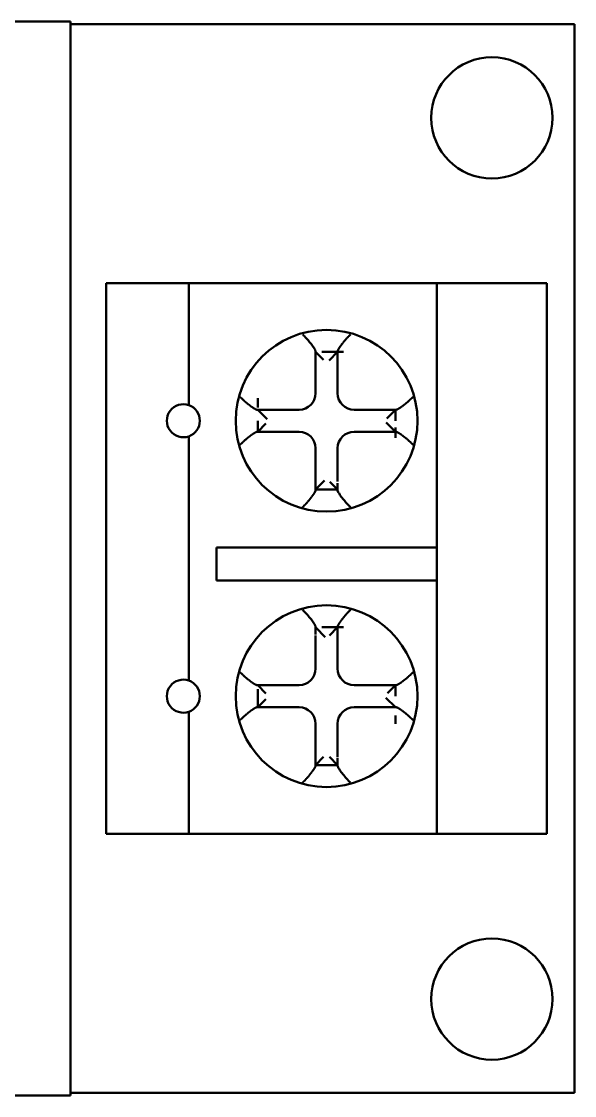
# Model space of a CAD drawing. Header units: millimetres. Extents: x -86 to 841, y -58 to 594.
# Drawn here: x 510.57 to 520.6, y 290.17 to 309.67 of the extents above; entities that cross this region are included whole.
import ezdxf

# ---------------------------------------------------------------- set-up
doc = ezdxf.new("R2010")
doc.units = ezdxf.units.MM
doc.layers.add('Visible (ISO)', color=7, linetype='Continuous', lineweight=50)

msp = doc.modelspace()

# ---------------------------------------------------------------- linework, layer by layer
at = {"layer": 'Visible (ISO)'}
for p, q in [((511.454, 309.675), (494.454, 309.675)), ((511.454, 290.175), (511.454, 309.675)), ((520.604, 309.625), (511.454, 309.625)), ((520.604, 290.225), (520.604, 309.625)), ((513.604, 304.925), (512.104, 304.925)), ((512.104, 304.925), (512.104, 294.925)), ((518.104, 304.925), (513.604, 304.925)), ((513.604, 304.925), (513.604, 302.707)), ((518.104, 304.925), (518.104, 300.125)), ((520.104, 304.925), (518.104, 304.925)), ((520.104, 304.925), (520.104, 294.925)), ((515.904, 303.69), (515.904, 303.536)), ((516.046, 303.532), (515.904, 303.675)), ((516.409, 303.675), (516.02, 303.675)), ((516.304, 303.675), (516.151, 303.522)), ((516.304, 303.529), (516.304, 303.684)), ((515.904, 302.925), (515.904, 303.529)), ((516.304, 303.529), (516.304, 302.925)), ((514.854, 302.838), (514.854, 302.665)), ((514.999, 302.625), (514.844, 302.625)), ((515.027, 302.452), (514.856, 302.623)), ((514.999, 302.625), (515.604, 302.625)), ((516.604, 302.625), (517.209, 302.625)), ((517.354, 302.625), (517.198, 302.469)), ((517.364, 302.625), (517.209, 302.625)), ((517.354, 302.625), (517.354, 302.425)), ((514.854, 302.225), (514.854, 302.425)), ((515.004, 302.375), (514.854, 302.225)), ((517.353, 302.226), (517.188, 302.391)), ((517.354, 302.303), (517.354, 302.113)), ((513.604, 302.142), (513.604, 297.707)), ((514.844, 302.225), (514.999, 302.225)), ((515.604, 302.225), (514.999, 302.225)), ((517.209, 302.225), (516.604, 302.225)), ((517.209, 302.225), (517.364, 302.225)), ((515.904, 301.32), (515.904, 301.925)), ((516.304, 301.925), (516.304, 301.32)), ((515.904, 301.165), (515.904, 301.32)), ((516.069, 301.34), (515.905, 301.175)), ((516.304, 301.175), (516.161, 301.317)), ((516.304, 301.294), (516.304, 301.141)), ((516.304, 301.175), (515.904, 301.175)), ((514.104, 300.125), (514.104, 299.525)), ((518.104, 300.125), (514.104, 300.125)), ((518.104, 300.125), (518.104, 299.525)), ((518.104, 299.525), (514.104, 299.525)), ((518.104, 299.525), (518.104, 294.925)), ((515.904, 298.699), (515.904, 298.545)), ((516.08, 298.499), (515.906, 298.672)), ((516.409, 298.675), (516.02, 298.675)), ((516.304, 298.675), (516.154, 298.524)), ((516.304, 298.529), (516.304, 298.684)), ((515.904, 297.925), (515.904, 298.529)), ((516.304, 298.529), (516.304, 297.925)), ((514.999, 297.625), (514.844, 297.625)), ((515.003, 297.476), (514.854, 297.625)), ((514.999, 297.625), (515.604, 297.625)), ((516.604, 297.625), (517.209, 297.625)), ((517.364, 297.625), (517.209, 297.625)), ((517.354, 297.625), (517.21, 297.481)), ((517.354, 297.625), (517.354, 297.425)), ((514.854, 297.551), (514.854, 297.348)), ((514.854, 297.225), (514.854, 297.425)), ((517.352, 297.226), (517.182, 297.397)), ((514.844, 297.225), (514.999, 297.225)), ((515.001, 297.372), (514.854, 297.225)), ((515.604, 297.225), (514.999, 297.225)), ((517.209, 297.225), (516.604, 297.225)), ((517.209, 297.225), (517.364, 297.225)), ((513.604, 297.142), (513.604, 294.925)), ((517.354, 297.073), (517.354, 296.924)), ((515.904, 296.32), (515.904, 296.925)), ((516.304, 296.925), (516.304, 296.32)), ((516.05, 296.321), (515.904, 296.175)), ((515.904, 296.165), (515.904, 296.32)), ((516.304, 296.175), (516.158, 296.321)), ((516.304, 296.3), (516.304, 296.146)), ((516.304, 296.175), (515.904, 296.175)), ((513.604, 294.925), (512.104, 294.925)), ((518.104, 294.925), (513.604, 294.925)), ((520.104, 294.925), (518.104, 294.925)), ((494.454, 290.175), (511.454, 290.175)), ((511.454, 290.225), (520.604, 290.225))]:
    msp.add_line(p, q, dxfattribs=at)
for centre, radius in [((519.104, 307.925), 1.1), ((516.104, 302.425), 1.65), ((516.104, 297.425), 1.65), ((519.104, 291.925), 1.1)]:
    msp.add_circle(centre, radius, dxfattribs=at)
for centre, start, end in [((515.604, 302.925), 270, 0), ((516.604, 302.925), 180, 270), ((513.504, 302.425), 70.5288, 289.4712), ((513.504, 302.425), 289.4712, 70.5288), ((515.604, 301.925), 0, 90), ((516.604, 301.925), 90, 180), ((515.604, 297.925), 270, 0), ((516.604, 297.925), 180, 270), ((513.504, 297.425), 70.5288, 289.4712), ((513.504, 297.425), 289.4712, 70.5288), ((515.604, 296.925), 0, 90), ((516.604, 296.925), 90, 180)]:
    msp.add_arc(centre, 0.3, start, end, dxfattribs=at)
for points, knots in [([(515.904, 303.684), (515.904, 303.687), (515.903, 303.691), (515.901, 303.7), (515.898, 303.705), (515.89, 303.723), (515.881, 303.737), (515.858, 303.773), (515.842, 303.796), (515.802, 303.847), (515.78, 303.874), (515.734, 303.927), (515.71, 303.953), (515.682, 303.981), (515.677, 303.986), (515.672, 303.99)], [0.000001, 0.000001, 0.000001, 0.000001, 0.00287768, 0.00287768, 0.00591078, 0.00591078, 0.01244531, 0.01244531, 0.0208303, 0.0208303, 0.02984915, 0.02984915, 0.03976854, 0.03976854, 0.04179777, 0.04179777, 0.04179777, 0.04179777]), ([(516.304, 303.684), (516.304, 303.686), (516.304, 303.687), (516.304, 303.688), (516.304, 303.689), (516.305, 303.691), (516.305, 303.692), (516.305, 303.694), (516.306, 303.695), (516.306, 303.697), (516.307, 303.698), (516.308, 303.7), (516.308, 303.702), (516.309, 303.704), (516.31, 303.705), (516.311, 303.707), (516.312, 303.709), (516.312, 303.711), (516.313, 303.713), (516.314, 303.714), (516.314, 303.715), (516.315, 303.716), (516.316, 303.717), (516.316, 303.718), (516.317, 303.719), (516.318, 303.721), (516.319, 303.723), (516.32, 303.725), (516.321, 303.728), (516.323, 303.73), (516.324, 303.732), (516.325, 303.734), (516.327, 303.736), (516.328, 303.739), (516.329, 303.741), (516.331, 303.743), (516.332, 303.746), (516.334, 303.748), (516.335, 303.751), (516.337, 303.753), (516.339, 303.755), (516.34, 303.758), (516.342, 303.76), (516.343, 303.763), (516.345, 303.765), (516.347, 303.768), (516.349, 303.77), (516.35, 303.773), (516.352, 303.775), (516.354, 303.778), (516.356, 303.78), (516.357, 303.783), (516.359, 303.786), (516.361, 303.788), (516.363, 303.791), (516.365, 303.793), (516.367, 303.796), (516.369, 303.799), (516.371, 303.801), (516.373, 303.804), (516.375, 303.807), (516.376, 303.809), (516.378, 303.812), (516.38, 303.814), (516.382, 303.817), (516.385, 303.82), (516.387, 303.822), (516.389, 303.825), (516.391, 303.828), (516.393, 303.83), (516.395, 303.833), (516.397, 303.836), (516.399, 303.838), (516.401, 303.841), (516.403, 303.844), (516.405, 303.846), (516.407, 303.849), (516.41, 303.852), (516.412, 303.854), (516.414, 303.857), (516.416, 303.86), (516.418, 303.862), (516.42, 303.865), (516.423, 303.868), (516.425, 303.87), (516.427, 303.873), (516.429, 303.876), (516.431, 303.878), (516.434, 303.881), (516.436, 303.884), (516.438, 303.886), (516.44, 303.889), (516.442, 303.891), (516.445, 303.894), (516.447, 303.897), (516.449, 303.899), (516.451, 303.902), (516.454, 303.904), (516.456, 303.907), (516.458, 303.909), (516.46, 303.912), (516.462, 303.914), (516.465, 303.917), (516.467, 303.919), (516.469, 303.922), (516.471, 303.924), (516.474, 303.927), (516.476, 303.929), (516.478, 303.931), (516.48, 303.934), (516.482, 303.936), (516.485, 303.939), (516.487, 303.941), (516.489, 303.943), (516.491, 303.946), (516.493, 303.948), (516.496, 303.95), (516.498, 303.953), (516.5, 303.955), (516.502, 303.957), (516.504, 303.959), (516.507, 303.961), (516.509, 303.964), (516.511, 303.966), (516.513, 303.968), (516.515, 303.97), (516.517, 303.972), (516.519, 303.974), (516.521, 303.976), (516.523, 303.978), (516.526, 303.98), (516.528, 303.982), (516.53, 303.984), (516.532, 303.986), (516.534, 303.988), (516.536, 303.99)], [0, 0, 0, 0, 0.022727, 0.022727, 0.022727, 0.045455, 0.045455, 0.045455, 0.068182, 0.068182, 0.068182, 0.090909, 0.090909, 0.090909, 0.113636, 0.113636, 0.113636, 0.136364, 0.136364, 0.136364, 0.147688, 0.147688, 0.147688, 0.159091, 0.159091, 0.159091, 0.181818, 0.181818, 0.181818, 0.204545, 0.204545, 0.204545, 0.227273, 0.227273, 0.227273, 0.25, 0.25, 0.25, 0.272727, 0.272727, 0.272727, 0.295455, 0.295455, 0.295455, 0.318182, 0.318182, 0.318182, 0.340909, 0.340909, 0.340909, 0.363636, 0.363636, 0.363636, 0.386364, 0.386364, 0.386364, 0.409091, 0.409091, 0.409091, 0.431818, 0.431818, 0.431818, 0.454545, 0.454545, 0.454545, 0.477273, 0.477273, 0.477273, 0.5, 0.5, 0.5, 0.522727, 0.522727, 0.522727, 0.545455, 0.545455, 0.545455, 0.568182, 0.568182, 0.568182, 0.590909, 0.590909, 0.590909, 0.613636, 0.613636, 0.613636, 0.636364, 0.636364, 0.636364, 0.659091, 0.659091, 0.659091, 0.681818, 0.681818, 0.681818, 0.704545, 0.704545, 0.704545, 0.727273, 0.727273, 0.727273, 0.75, 0.75, 0.75, 0.772727, 0.772727, 0.772727, 0.795455, 0.795455, 0.795455, 0.818182, 0.818182, 0.818182, 0.840909, 0.840909, 0.840909, 0.863636, 0.863636, 0.863636, 0.886364, 0.886364, 0.886364, 0.909091, 0.909091, 0.909091, 0.931818, 0.931818, 0.931818, 0.954545, 0.954545, 0.954545, 0.977273, 0.977273, 0.977273, 1, 1, 1, 1]), ([(514.844, 302.625), (514.843, 302.625), (514.842, 302.625), (514.841, 302.625), (514.839, 302.625), (514.838, 302.625), (514.836, 302.626), (514.835, 302.626), (514.833, 302.627), (514.832, 302.627), (514.83, 302.628), (514.829, 302.628), (514.827, 302.629), (514.825, 302.63), (514.823, 302.631), (514.821, 302.631), (514.82, 302.632), (514.818, 302.633), (514.816, 302.634), (514.814, 302.635), (514.812, 302.636), (514.81, 302.637), (514.807, 302.638), (514.805, 302.64), (514.803, 302.641), (514.802, 302.642), (514.8, 302.643), (514.799, 302.643), (514.796, 302.645), (514.793, 302.647), (514.79, 302.649), (514.788, 302.65), (514.785, 302.652), (514.783, 302.653), (514.78, 302.655), (514.778, 302.656), (514.776, 302.658), (514.773, 302.659), (514.771, 302.661), (514.768, 302.662), (514.766, 302.664), (514.763, 302.666), (514.761, 302.668), (514.758, 302.669), (514.756, 302.671), (514.753, 302.673), (514.751, 302.675), (514.748, 302.676), (514.746, 302.678), (514.743, 302.68), (514.74, 302.682), (514.738, 302.684), (514.735, 302.686), (514.733, 302.687), (514.73, 302.689), (514.727, 302.691), (514.725, 302.693), (514.722, 302.695), (514.719, 302.697), (514.717, 302.699), (514.714, 302.701), (514.711, 302.703), (514.709, 302.705), (514.706, 302.707), (514.703, 302.709), (514.701, 302.711), (514.698, 302.713), (514.695, 302.716), (514.693, 302.718), (514.69, 302.72), (514.687, 302.722), (514.685, 302.724), (514.682, 302.726), (514.679, 302.728), (514.677, 302.73), (514.674, 302.732), (514.672, 302.734), (514.67, 302.735), (514.668, 302.737), (514.665, 302.74), (514.662, 302.743), (514.658, 302.745), (514.656, 302.748), (514.653, 302.75), (514.65, 302.752), (514.648, 302.754), (514.645, 302.756), (514.642, 302.759), (514.64, 302.761), (514.637, 302.763), (514.635, 302.765), (514.632, 302.768), (514.63, 302.77), (514.627, 302.772), (514.624, 302.774), (514.622, 302.776), (514.619, 302.779), (514.617, 302.781), (514.614, 302.783), (514.612, 302.785), (514.609, 302.788), (514.607, 302.79), (514.604, 302.792), (514.602, 302.794), (514.6, 302.796), (514.597, 302.799), (514.595, 302.801), (514.592, 302.803), (514.59, 302.805), (514.588, 302.808), (514.585, 302.81), (514.583, 302.812), (514.581, 302.814), (514.578, 302.816), (514.576, 302.819), (514.574, 302.821), (514.572, 302.823), (514.569, 302.825), (514.567, 302.827), (514.565, 302.829), (514.563, 302.831), (514.561, 302.834), (514.559, 302.836), (514.556, 302.838), (514.554, 302.84), (514.552, 302.842), (514.55, 302.844), (514.548, 302.846), (514.546, 302.848), (514.544, 302.85), (514.542, 302.852), (514.54, 302.854), (514.539, 302.856)], [0, 0, 0, 0, 0.022727, 0.022727, 0.022727, 0.045455, 0.045455, 0.045455, 0.068182, 0.068182, 0.068182, 0.090909, 0.090909, 0.090909, 0.113636, 0.113636, 0.113636, 0.136364, 0.136364, 0.136364, 0.159091, 0.159091, 0.159091, 0.181818, 0.181818, 0.181818, 0.197847, 0.197847, 0.197847, 0.227273, 0.227273, 0.227273, 0.25, 0.25, 0.25, 0.272727, 0.272727, 0.272727, 0.295455, 0.295455, 0.295455, 0.318182, 0.318182, 0.318182, 0.340909, 0.340909, 0.340909, 0.363636, 0.363636, 0.363636, 0.386364, 0.386364, 0.386364, 0.409091, 0.409091, 0.409091, 0.431818, 0.431818, 0.431818, 0.454545, 0.454545, 0.454545, 0.477273, 0.477273, 0.477273, 0.5, 0.5, 0.5, 0.522727, 0.522727, 0.522727, 0.545455, 0.545455, 0.545455, 0.568182, 0.568182, 0.568182, 0.584169, 0.584169, 0.584169, 0.613636, 0.613636, 0.613636, 0.636364, 0.636364, 0.636364, 0.659091, 0.659091, 0.659091, 0.681818, 0.681818, 0.681818, 0.704545, 0.704545, 0.704545, 0.727273, 0.727273, 0.727273, 0.75, 0.75, 0.75, 0.772727, 0.772727, 0.772727, 0.795455, 0.795455, 0.795455, 0.818182, 0.818182, 0.818182, 0.840909, 0.840909, 0.840909, 0.863636, 0.863636, 0.863636, 0.886364, 0.886364, 0.886364, 0.909091, 0.909091, 0.909091, 0.931818, 0.931818, 0.931818, 0.954545, 0.954545, 0.954545, 0.977273, 0.977273, 0.977273, 1, 1, 1, 1]), ([(517.364, 302.625), (517.365, 302.625), (517.366, 302.625), (517.367, 302.625), (517.369, 302.625), (517.37, 302.625), (517.371, 302.626), (517.373, 302.626), (517.374, 302.627), (517.376, 302.627), (517.378, 302.628), (517.379, 302.628), (517.381, 302.629), (517.383, 302.63), (517.385, 302.631), (517.387, 302.631), (517.388, 302.632), (517.39, 302.633), (517.392, 302.634), (517.394, 302.635), (517.396, 302.636), (517.398, 302.637), (517.4, 302.638), (517.403, 302.64), (517.405, 302.641), (517.407, 302.642), (517.409, 302.643), (517.411, 302.645), (517.413, 302.646), (517.416, 302.647), (517.418, 302.649), (517.42, 302.65), (517.423, 302.652), (517.425, 302.653), (517.427, 302.655), (517.43, 302.656), (517.432, 302.658), (517.435, 302.659), (517.437, 302.661), (517.44, 302.662), (517.442, 302.664), (517.445, 302.666), (517.447, 302.668), (517.45, 302.669), (517.452, 302.671), (517.455, 302.673), (517.457, 302.675), (517.46, 302.676), (517.462, 302.678), (517.465, 302.68), (517.467, 302.682), (517.47, 302.684), (517.473, 302.686), (517.475, 302.687), (517.478, 302.689), (517.481, 302.691), (517.483, 302.693), (517.486, 302.695), (517.488, 302.697), (517.491, 302.699), (517.494, 302.701), (517.496, 302.703), (517.499, 302.705), (517.502, 302.707), (517.504, 302.709), (517.507, 302.711), (517.51, 302.713), (517.512, 302.716), (517.515, 302.718), (517.518, 302.72), (517.52, 302.722), (517.523, 302.724), (517.526, 302.726), (517.528, 302.728), (517.531, 302.73), (517.534, 302.732), (517.536, 302.735), (517.539, 302.737), (517.542, 302.739), (517.544, 302.741), (517.547, 302.743), (517.55, 302.745), (517.552, 302.748), (517.555, 302.75), (517.558, 302.752), (517.56, 302.754), (517.563, 302.756), (517.565, 302.759), (517.568, 302.761), (517.57, 302.762), (517.572, 302.764), (517.575, 302.767), (517.578, 302.769), (517.581, 302.772), (517.583, 302.774), (517.586, 302.776), (517.589, 302.779), (517.591, 302.781), (517.594, 302.783), (517.596, 302.785), (517.599, 302.788), (517.601, 302.79), (517.603, 302.792), (517.606, 302.794), (517.608, 302.796), (517.611, 302.799), (517.613, 302.801), (517.616, 302.803), (517.618, 302.805), (517.62, 302.808), (517.623, 302.81), (517.625, 302.812), (517.627, 302.814), (517.63, 302.816), (517.632, 302.819), (517.634, 302.821), (517.636, 302.823), (517.639, 302.825), (517.641, 302.827), (517.643, 302.829), (517.645, 302.831), (517.647, 302.834), (517.649, 302.836), (517.651, 302.838), (517.653, 302.84), (517.656, 302.842), (517.658, 302.844), (517.66, 302.846), (517.662, 302.848), (517.664, 302.85), (517.665, 302.852), (517.667, 302.854), (517.669, 302.856)], [0, 0, 0, 0, 0.0227273, 0.0227273, 0.0227273, 0.0454545, 0.0454545, 0.0454545, 0.0681818, 0.0681818, 0.0681818, 0.0909091, 0.0909091, 0.0909091, 0.1136364, 0.1136364, 0.1136364, 0.1363636, 0.1363636, 0.1363636, 0.1590909, 0.1590909, 0.1590909, 0.1818182, 0.1818182, 0.1818182, 0.2045455, 0.2045455, 0.2045455, 0.2272727, 0.2272727, 0.2272727, 0.25, 0.25, 0.25, 0.2727273, 0.2727273, 0.2727273, 0.2954545, 0.2954545, 0.2954545, 0.3181818, 0.3181818, 0.3181818, 0.3409091, 0.3409091, 0.3409091, 0.3636364, 0.3636364, 0.3636364, 0.3863636, 0.3863636, 0.3863636, 0.4090909, 0.4090909, 0.4090909, 0.4318182, 0.4318182, 0.4318182, 0.4545455, 0.4545455, 0.4545455, 0.4772727, 0.4772727, 0.4772727, 0.5, 0.5, 0.5, 0.5227273, 0.5227273, 0.5227273, 0.5454545, 0.5454545, 0.5454545, 0.5681818, 0.5681818, 0.5681818, 0.5909091, 0.5909091, 0.5909091, 0.6136364, 0.6136364, 0.6136364, 0.6363636, 0.6363636, 0.6363636, 0.6590909, 0.6590909, 0.6590909, 0.6782749, 0.6782749, 0.6782749, 0.7045455, 0.7045455, 0.7045455, 0.7272727, 0.7272727, 0.7272727, 0.75, 0.75, 0.75, 0.7727273, 0.7727273, 0.7727273, 0.7954545, 0.7954545, 0.7954545, 0.8181818, 0.8181818, 0.8181818, 0.8409091, 0.8409091, 0.8409091, 0.8636364, 0.8636364, 0.8636364, 0.8863636, 0.8863636, 0.8863636, 0.9090909, 0.9090909, 0.9090909, 0.9318182, 0.9318182, 0.9318182, 0.9545455, 0.9545455, 0.9545455, 0.9772727, 0.9772727, 0.9772727, 1, 1, 1, 1]), ([(514.844, 302.225), (514.843, 302.225), (514.842, 302.225), (514.841, 302.224), (514.839, 302.224), (514.838, 302.224), (514.836, 302.223), (514.835, 302.223), (514.833, 302.223), (514.832, 302.222), (514.83, 302.222), (514.829, 302.221), (514.827, 302.22), (514.825, 302.22), (514.823, 302.219), (514.821, 302.218), (514.82, 302.217), (514.818, 302.216), (514.816, 302.215), (514.814, 302.214), (514.812, 302.213), (514.81, 302.212), (514.807, 302.211), (514.805, 302.21), (514.803, 302.209), (514.801, 302.207), (514.799, 302.206), (514.797, 302.205), (514.794, 302.203), (514.792, 302.202), (514.79, 302.201), (514.788, 302.199), (514.785, 302.198), (514.783, 302.196), (514.78, 302.195), (514.778, 302.193), (514.776, 302.192), (514.773, 302.19), (514.771, 302.188), (514.768, 302.187), (514.766, 302.185), (514.763, 302.183), (514.761, 302.182), (514.758, 302.18), (514.756, 302.178), (514.753, 302.177), (514.751, 302.175), (514.748, 302.173), (514.746, 302.171), (514.743, 302.169), (514.74, 302.167), (514.738, 302.166), (514.735, 302.164), (514.733, 302.162), (514.73, 302.16), (514.727, 302.158), (514.725, 302.156), (514.722, 302.154), (514.719, 302.152), (514.717, 302.15), (514.714, 302.148), (514.711, 302.146), (514.709, 302.144), (514.706, 302.142), (514.703, 302.14), (514.701, 302.138), (514.698, 302.136), (514.695, 302.134), (514.693, 302.132), (514.69, 302.13), (514.687, 302.128), (514.685, 302.125), (514.682, 302.123), (514.679, 302.121), (514.677, 302.119), (514.674, 302.117), (514.671, 302.115), (514.669, 302.113), (514.666, 302.11), (514.663, 302.108), (514.661, 302.106), (514.658, 302.104), (514.656, 302.102), (514.653, 302.099), (514.65, 302.097), (514.648, 302.095), (514.645, 302.093), (514.642, 302.091), (514.64, 302.089), (514.638, 302.087), (514.636, 302.085), (514.633, 302.082), (514.63, 302.08), (514.627, 302.077), (514.624, 302.075), (514.622, 302.073), (514.619, 302.071), (514.617, 302.068), (514.614, 302.066), (514.612, 302.064), (514.609, 302.062), (514.607, 302.059), (514.604, 302.057), (514.602, 302.055), (514.6, 302.053), (514.597, 302.051), (514.595, 302.048), (514.592, 302.046), (514.59, 302.044), (514.588, 302.042), (514.585, 302.04), (514.583, 302.037), (514.581, 302.035), (514.578, 302.033), (514.576, 302.031), (514.574, 302.029), (514.572, 302.026), (514.569, 302.024), (514.567, 302.022), (514.565, 302.02), (514.563, 302.018), (514.561, 302.016), (514.559, 302.014), (514.556, 302.011), (514.554, 302.009), (514.552, 302.007), (514.55, 302.005), (514.548, 302.003), (514.546, 302.001), (514.544, 301.999), (514.542, 301.997), (514.54, 301.995), (514.539, 301.993)], [0, 0, 0, 0, 0.0227273, 0.0227273, 0.0227273, 0.0454545, 0.0454545, 0.0454545, 0.0681818, 0.0681818, 0.0681818, 0.0909091, 0.0909091, 0.0909091, 0.1136364, 0.1136364, 0.1136364, 0.1363636, 0.1363636, 0.1363636, 0.1590909, 0.1590909, 0.1590909, 0.1818182, 0.1818182, 0.1818182, 0.2045455, 0.2045455, 0.2045455, 0.2272727, 0.2272727, 0.2272727, 0.25, 0.25, 0.25, 0.2727273, 0.2727273, 0.2727273, 0.2954545, 0.2954545, 0.2954545, 0.3181818, 0.3181818, 0.3181818, 0.3409091, 0.3409091, 0.3409091, 0.3636364, 0.3636364, 0.3636364, 0.3863636, 0.3863636, 0.3863636, 0.4090909, 0.4090909, 0.4090909, 0.4318182, 0.4318182, 0.4318182, 0.4545455, 0.4545455, 0.4545455, 0.4772727, 0.4772727, 0.4772727, 0.5, 0.5, 0.5, 0.5227273, 0.5227273, 0.5227273, 0.5454545, 0.5454545, 0.5454545, 0.5681818, 0.5681818, 0.5681818, 0.5909091, 0.5909091, 0.5909091, 0.6136364, 0.6136364, 0.6136364, 0.6363636, 0.6363636, 0.6363636, 0.6590909, 0.6590909, 0.6590909, 0.6782749, 0.6782749, 0.6782749, 0.7045455, 0.7045455, 0.7045455, 0.7272727, 0.7272727, 0.7272727, 0.75, 0.75, 0.75, 0.7727273, 0.7727273, 0.7727273, 0.7954545, 0.7954545, 0.7954545, 0.8181818, 0.8181818, 0.8181818, 0.8409091, 0.8409091, 0.8409091, 0.8636364, 0.8636364, 0.8636364, 0.8863636, 0.8863636, 0.8863636, 0.9090909, 0.9090909, 0.9090909, 0.9318182, 0.9318182, 0.9318182, 0.9545455, 0.9545455, 0.9545455, 0.9772727, 0.9772727, 0.9772727, 1, 1, 1, 1]), ([(517.364, 302.225), (517.365, 302.225), (517.366, 302.225), (517.367, 302.224), (517.369, 302.224), (517.37, 302.224), (517.371, 302.223), (517.373, 302.223), (517.374, 302.223), (517.376, 302.222), (517.378, 302.222), (517.379, 302.221), (517.381, 302.22), (517.383, 302.22), (517.385, 302.219), (517.387, 302.218), (517.388, 302.217), (517.39, 302.216), (517.392, 302.215), (517.394, 302.214), (517.396, 302.213), (517.398, 302.212), (517.4, 302.211), (517.403, 302.21), (517.405, 302.209), (517.406, 302.208), (517.408, 302.207), (517.409, 302.206), (517.412, 302.204), (517.415, 302.202), (517.418, 302.201), (517.42, 302.199), (517.423, 302.198), (517.425, 302.196), (517.427, 302.195), (517.43, 302.193), (517.432, 302.192), (517.435, 302.19), (517.437, 302.188), (517.44, 302.187), (517.442, 302.185), (517.445, 302.183), (517.447, 302.182), (517.45, 302.18), (517.452, 302.178), (517.455, 302.177), (517.457, 302.175), (517.46, 302.173), (517.462, 302.171), (517.465, 302.169), (517.467, 302.167), (517.47, 302.166), (517.473, 302.164), (517.475, 302.162), (517.478, 302.16), (517.481, 302.158), (517.483, 302.156), (517.486, 302.154), (517.488, 302.152), (517.491, 302.15), (517.494, 302.148), (517.496, 302.146), (517.499, 302.144), (517.502, 302.142), (517.504, 302.14), (517.507, 302.138), (517.51, 302.136), (517.512, 302.134), (517.515, 302.132), (517.518, 302.13), (517.52, 302.128), (517.523, 302.125), (517.526, 302.123), (517.528, 302.121), (517.531, 302.119), (517.534, 302.117), (517.536, 302.115), (517.538, 302.114), (517.539, 302.112), (517.543, 302.109), (517.546, 302.107), (517.55, 302.104), (517.552, 302.102), (517.555, 302.099), (517.558, 302.097), (517.56, 302.095), (517.563, 302.093), (517.565, 302.091), (517.568, 302.088), (517.571, 302.086), (517.573, 302.084), (517.576, 302.082), (517.578, 302.08), (517.581, 302.077), (517.583, 302.075), (517.586, 302.073), (517.589, 302.071), (517.591, 302.068), (517.594, 302.066), (517.596, 302.064), (517.599, 302.062), (517.601, 302.059), (517.603, 302.057), (517.606, 302.055), (517.608, 302.053), (517.611, 302.051), (517.613, 302.048), (517.616, 302.046), (517.618, 302.044), (517.62, 302.042), (517.623, 302.04), (517.625, 302.037), (517.627, 302.035), (517.63, 302.033), (517.632, 302.031), (517.634, 302.029), (517.636, 302.026), (517.639, 302.024), (517.641, 302.022), (517.643, 302.02), (517.645, 302.018), (517.647, 302.016), (517.649, 302.014), (517.651, 302.011), (517.653, 302.009), (517.656, 302.007), (517.658, 302.005), (517.66, 302.003), (517.662, 302.001), (517.664, 301.999), (517.665, 301.997), (517.667, 301.995), (517.669, 301.993)], [0, 0, 0, 0, 0.022727, 0.022727, 0.022727, 0.045455, 0.045455, 0.045455, 0.068182, 0.068182, 0.068182, 0.090909, 0.090909, 0.090909, 0.113636, 0.113636, 0.113636, 0.136364, 0.136364, 0.136364, 0.159091, 0.159091, 0.159091, 0.181818, 0.181818, 0.181818, 0.197847, 0.197847, 0.197847, 0.227273, 0.227273, 0.227273, 0.25, 0.25, 0.25, 0.272727, 0.272727, 0.272727, 0.295455, 0.295455, 0.295455, 0.318182, 0.318182, 0.318182, 0.340909, 0.340909, 0.340909, 0.363636, 0.363636, 0.363636, 0.386364, 0.386364, 0.386364, 0.409091, 0.409091, 0.409091, 0.431818, 0.431818, 0.431818, 0.454545, 0.454545, 0.454545, 0.477273, 0.477273, 0.477273, 0.5, 0.5, 0.5, 0.522727, 0.522727, 0.522727, 0.545455, 0.545455, 0.545455, 0.568182, 0.568182, 0.568182, 0.584169, 0.584169, 0.584169, 0.613636, 0.613636, 0.613636, 0.636364, 0.636364, 0.636364, 0.659091, 0.659091, 0.659091, 0.681818, 0.681818, 0.681818, 0.704545, 0.704545, 0.704545, 0.727273, 0.727273, 0.727273, 0.75, 0.75, 0.75, 0.772727, 0.772727, 0.772727, 0.795455, 0.795455, 0.795455, 0.818182, 0.818182, 0.818182, 0.840909, 0.840909, 0.840909, 0.863636, 0.863636, 0.863636, 0.886364, 0.886364, 0.886364, 0.909091, 0.909091, 0.909091, 0.931818, 0.931818, 0.931818, 0.954545, 0.954545, 0.954545, 0.977273, 0.977273, 0.977273, 1, 1, 1, 1]), ([(515.904, 301.165), (515.904, 301.164), (515.904, 301.163), (515.904, 301.161), (515.903, 301.16), (515.903, 301.159), (515.903, 301.157), (515.902, 301.156), (515.902, 301.154), (515.901, 301.152), (515.901, 301.151), (515.9, 301.149), (515.9, 301.147), (515.899, 301.146), (515.898, 301.144), (515.897, 301.142), (515.896, 301.14), (515.895, 301.138), (515.894, 301.136), (515.894, 301.135), (515.893, 301.134), (515.893, 301.133), (515.892, 301.132), (515.892, 301.131), (515.891, 301.13), (515.89, 301.128), (515.889, 301.126), (515.888, 301.124), (515.887, 301.122), (515.885, 301.12), (515.884, 301.117), (515.883, 301.115), (515.881, 301.113), (515.88, 301.111), (515.878, 301.108), (515.877, 301.106), (515.876, 301.104), (515.874, 301.101), (515.873, 301.099), (515.871, 301.096), (515.869, 301.094), (515.868, 301.092), (515.866, 301.089), (515.864, 301.087), (515.863, 301.084), (515.861, 301.082), (515.859, 301.079), (515.858, 301.077), (515.856, 301.074), (515.854, 301.071), (515.852, 301.069), (515.85, 301.066), (515.849, 301.064), (515.847, 301.061), (515.845, 301.059), (515.843, 301.056), (515.841, 301.053), (515.839, 301.051), (515.837, 301.048), (515.835, 301.045), (515.833, 301.043), (515.831, 301.04), (515.829, 301.037), (515.827, 301.035), (515.825, 301.032), (515.823, 301.03), (515.821, 301.027), (515.819, 301.024), (515.817, 301.022), (515.815, 301.019), (515.813, 301.016), (515.811, 301.014), (515.809, 301.011), (515.807, 301.008), (515.805, 301.005), (515.803, 301.003), (515.8, 301), (515.798, 300.997), (515.796, 300.995), (515.794, 300.992), (515.792, 300.989), (515.79, 300.987), (515.787, 300.984), (515.785, 300.982), (515.783, 300.979), (515.781, 300.976), (515.779, 300.974), (515.777, 300.971), (515.774, 300.968), (515.772, 300.966), (515.77, 300.963), (515.768, 300.961), (515.765, 300.958), (515.763, 300.955), (515.761, 300.953), (515.759, 300.95), (515.757, 300.948), (515.754, 300.945), (515.752, 300.943), (515.75, 300.94), (515.748, 300.938), (515.745, 300.935), (515.743, 300.933), (515.741, 300.93), (515.739, 300.928), (515.737, 300.925), (515.734, 300.923), (515.732, 300.92), (515.73, 300.918), (515.728, 300.915), (515.725, 300.913), (515.723, 300.911), (515.721, 300.908), (515.719, 300.906), (515.717, 300.904), (515.714, 300.901), (515.712, 300.899), (515.71, 300.897), (515.708, 300.895), (515.706, 300.892), (515.704, 300.89), (515.701, 300.888), (515.699, 300.886), (515.697, 300.884), (515.695, 300.881), (515.693, 300.879), (515.691, 300.877), (515.689, 300.875), (515.687, 300.873), (515.684, 300.871), (515.682, 300.869), (515.68, 300.867), (515.678, 300.865), (515.676, 300.863), (515.674, 300.861), (515.672, 300.859)], [0, 0, 0, 0, 0.022727, 0.022727, 0.022727, 0.045455, 0.045455, 0.045455, 0.068182, 0.068182, 0.068182, 0.090909, 0.090909, 0.090909, 0.113636, 0.113636, 0.113636, 0.136364, 0.136364, 0.136364, 0.147688, 0.147688, 0.147688, 0.159091, 0.159091, 0.159091, 0.181818, 0.181818, 0.181818, 0.204545, 0.204545, 0.204545, 0.227273, 0.227273, 0.227273, 0.25, 0.25, 0.25, 0.272727, 0.272727, 0.272727, 0.295455, 0.295455, 0.295455, 0.318182, 0.318182, 0.318182, 0.340909, 0.340909, 0.340909, 0.363636, 0.363636, 0.363636, 0.386364, 0.386364, 0.386364, 0.409091, 0.409091, 0.409091, 0.431818, 0.431818, 0.431818, 0.454545, 0.454545, 0.454545, 0.477273, 0.477273, 0.477273, 0.5, 0.5, 0.5, 0.522727, 0.522727, 0.522727, 0.545455, 0.545455, 0.545455, 0.568182, 0.568182, 0.568182, 0.590909, 0.590909, 0.590909, 0.613636, 0.613636, 0.613636, 0.636364, 0.636364, 0.636364, 0.659091, 0.659091, 0.659091, 0.681818, 0.681818, 0.681818, 0.704545, 0.704545, 0.704545, 0.727273, 0.727273, 0.727273, 0.75, 0.75, 0.75, 0.772727, 0.772727, 0.772727, 0.795455, 0.795455, 0.795455, 0.818182, 0.818182, 0.818182, 0.840909, 0.840909, 0.840909, 0.863636, 0.863636, 0.863636, 0.886364, 0.886364, 0.886364, 0.909091, 0.909091, 0.909091, 0.931818, 0.931818, 0.931818, 0.954545, 0.954545, 0.954545, 0.977273, 0.977273, 0.977273, 1, 1, 1, 1]), ([(516.304, 301.165), (516.304, 301.162), (516.305, 301.158), (516.307, 301.15), (516.309, 301.145), (516.318, 301.127), (516.327, 301.112), (516.35, 301.076), (516.366, 301.053), (516.406, 301.002), (516.427, 300.975), (516.474, 300.922), (516.498, 300.896), (516.526, 300.868), (516.531, 300.864), (516.536, 300.859)], [0.000001, 0.000001, 0.000001, 0.000001, 0.00287768, 0.00287768, 0.00591078, 0.00591078, 0.01244531, 0.01244531, 0.0208303, 0.0208303, 0.02984915, 0.02984915, 0.03976854, 0.03976854, 0.04179777, 0.04179777, 0.04179777, 0.04179777]), ([(515.904, 298.684), (515.904, 298.687), (515.903, 298.691), (515.901, 298.7), (515.898, 298.705), (515.89, 298.723), (515.881, 298.737), (515.858, 298.773), (515.842, 298.796), (515.802, 298.847), (515.78, 298.874), (515.734, 298.927), (515.71, 298.953), (515.682, 298.981), (515.677, 298.986), (515.672, 298.99)], [0.000001, 0.000001, 0.000001, 0.000001, 0.00287768, 0.00287768, 0.00591078, 0.00591078, 0.01244531, 0.01244531, 0.0208303, 0.0208303, 0.02984915, 0.02984915, 0.03976854, 0.03976854, 0.04179777, 0.04179777, 0.04179777, 0.04179777]), ([(516.304, 298.684), (516.304, 298.686), (516.304, 298.687), (516.304, 298.688), (516.304, 298.689), (516.305, 298.691), (516.305, 298.692), (516.305, 298.694), (516.306, 298.695), (516.306, 298.697), (516.307, 298.698), (516.308, 298.7), (516.308, 298.702), (516.309, 298.704), (516.31, 298.705), (516.311, 298.707), (516.312, 298.709), (516.312, 298.711), (516.313, 298.713), (516.314, 298.714), (516.314, 298.715), (516.315, 298.716), (516.316, 298.717), (516.316, 298.718), (516.317, 298.719), (516.318, 298.721), (516.319, 298.723), (516.32, 298.725), (516.321, 298.728), (516.323, 298.73), (516.324, 298.732), (516.325, 298.734), (516.327, 298.736), (516.328, 298.739), (516.329, 298.741), (516.331, 298.743), (516.332, 298.746), (516.334, 298.748), (516.335, 298.751), (516.337, 298.753), (516.339, 298.755), (516.34, 298.758), (516.342, 298.76), (516.343, 298.763), (516.345, 298.765), (516.347, 298.768), (516.349, 298.77), (516.35, 298.773), (516.352, 298.775), (516.354, 298.778), (516.356, 298.78), (516.357, 298.783), (516.359, 298.786), (516.361, 298.788), (516.363, 298.791), (516.365, 298.793), (516.367, 298.796), (516.369, 298.799), (516.371, 298.801), (516.373, 298.804), (516.375, 298.807), (516.376, 298.809), (516.378, 298.812), (516.38, 298.814), (516.382, 298.817), (516.385, 298.82), (516.387, 298.822), (516.389, 298.825), (516.391, 298.828), (516.393, 298.83), (516.395, 298.833), (516.397, 298.836), (516.399, 298.838), (516.401, 298.841), (516.403, 298.844), (516.405, 298.846), (516.407, 298.849), (516.41, 298.852), (516.412, 298.854), (516.414, 298.857), (516.416, 298.86), (516.418, 298.862), (516.42, 298.865), (516.423, 298.868), (516.425, 298.87), (516.427, 298.873), (516.429, 298.876), (516.431, 298.878), (516.434, 298.881), (516.436, 298.884), (516.438, 298.886), (516.44, 298.889), (516.442, 298.891), (516.445, 298.894), (516.447, 298.897), (516.449, 298.899), (516.451, 298.902), (516.454, 298.904), (516.456, 298.907), (516.458, 298.909), (516.46, 298.912), (516.462, 298.914), (516.465, 298.917), (516.467, 298.919), (516.469, 298.922), (516.471, 298.924), (516.474, 298.927), (516.476, 298.929), (516.478, 298.931), (516.48, 298.934), (516.482, 298.936), (516.485, 298.939), (516.487, 298.941), (516.489, 298.943), (516.491, 298.946), (516.493, 298.948), (516.496, 298.95), (516.498, 298.953), (516.5, 298.955), (516.502, 298.957), (516.504, 298.959), (516.507, 298.961), (516.509, 298.964), (516.511, 298.966), (516.513, 298.968), (516.515, 298.97), (516.517, 298.972), (516.519, 298.974), (516.521, 298.976), (516.523, 298.978), (516.526, 298.98), (516.528, 298.982), (516.53, 298.984), (516.532, 298.986), (516.534, 298.988), (516.536, 298.99)], [0, 0, 0, 0, 0.022727, 0.022727, 0.022727, 0.045455, 0.045455, 0.045455, 0.068182, 0.068182, 0.068182, 0.090909, 0.090909, 0.090909, 0.113636, 0.113636, 0.113636, 0.136364, 0.136364, 0.136364, 0.147688, 0.147688, 0.147688, 0.159091, 0.159091, 0.159091, 0.181818, 0.181818, 0.181818, 0.204545, 0.204545, 0.204545, 0.227273, 0.227273, 0.227273, 0.25, 0.25, 0.25, 0.272727, 0.272727, 0.272727, 0.295455, 0.295455, 0.295455, 0.318182, 0.318182, 0.318182, 0.340909, 0.340909, 0.340909, 0.363636, 0.363636, 0.363636, 0.386364, 0.386364, 0.386364, 0.409091, 0.409091, 0.409091, 0.431818, 0.431818, 0.431818, 0.454545, 0.454545, 0.454545, 0.477273, 0.477273, 0.477273, 0.5, 0.5, 0.5, 0.522727, 0.522727, 0.522727, 0.545455, 0.545455, 0.545455, 0.568182, 0.568182, 0.568182, 0.590909, 0.590909, 0.590909, 0.613636, 0.613636, 0.613636, 0.636364, 0.636364, 0.636364, 0.659091, 0.659091, 0.659091, 0.681818, 0.681818, 0.681818, 0.704545, 0.704545, 0.704545, 0.727273, 0.727273, 0.727273, 0.75, 0.75, 0.75, 0.772727, 0.772727, 0.772727, 0.795455, 0.795455, 0.795455, 0.818182, 0.818182, 0.818182, 0.840909, 0.840909, 0.840909, 0.863636, 0.863636, 0.863636, 0.886364, 0.886364, 0.886364, 0.909091, 0.909091, 0.909091, 0.931818, 0.931818, 0.931818, 0.954545, 0.954545, 0.954545, 0.977273, 0.977273, 0.977273, 1, 1, 1, 1]), ([(514.844, 297.625), (514.843, 297.625), (514.842, 297.625), (514.841, 297.625), (514.839, 297.625), (514.838, 297.625), (514.836, 297.626), (514.835, 297.626), (514.833, 297.627), (514.832, 297.627), (514.83, 297.628), (514.829, 297.628), (514.827, 297.629), (514.825, 297.63), (514.823, 297.631), (514.821, 297.631), (514.82, 297.632), (514.818, 297.633), (514.816, 297.634), (514.814, 297.635), (514.812, 297.636), (514.81, 297.637), (514.807, 297.638), (514.805, 297.64), (514.803, 297.641), (514.802, 297.642), (514.8, 297.643), (514.799, 297.643), (514.796, 297.645), (514.793, 297.647), (514.79, 297.649), (514.788, 297.65), (514.785, 297.652), (514.783, 297.653), (514.78, 297.655), (514.778, 297.656), (514.776, 297.658), (514.773, 297.659), (514.771, 297.661), (514.768, 297.662), (514.766, 297.664), (514.763, 297.666), (514.761, 297.668), (514.758, 297.669), (514.756, 297.671), (514.753, 297.673), (514.751, 297.675), (514.748, 297.676), (514.746, 297.678), (514.743, 297.68), (514.74, 297.682), (514.738, 297.684), (514.735, 297.686), (514.733, 297.687), (514.73, 297.689), (514.727, 297.691), (514.725, 297.693), (514.722, 297.695), (514.719, 297.697), (514.717, 297.699), (514.714, 297.701), (514.711, 297.703), (514.709, 297.705), (514.706, 297.707), (514.703, 297.709), (514.701, 297.711), (514.698, 297.713), (514.695, 297.716), (514.693, 297.718), (514.69, 297.72), (514.687, 297.722), (514.685, 297.724), (514.682, 297.726), (514.679, 297.728), (514.677, 297.73), (514.674, 297.732), (514.672, 297.734), (514.67, 297.735), (514.668, 297.737), (514.665, 297.74), (514.662, 297.743), (514.658, 297.745), (514.656, 297.748), (514.653, 297.75), (514.65, 297.752), (514.648, 297.754), (514.645, 297.756), (514.642, 297.759), (514.64, 297.761), (514.637, 297.763), (514.635, 297.765), (514.632, 297.768), (514.63, 297.77), (514.627, 297.772), (514.624, 297.774), (514.622, 297.776), (514.619, 297.779), (514.617, 297.781), (514.614, 297.783), (514.612, 297.785), (514.609, 297.788), (514.607, 297.79), (514.604, 297.792), (514.602, 297.794), (514.6, 297.796), (514.597, 297.799), (514.595, 297.801), (514.592, 297.803), (514.59, 297.805), (514.588, 297.808), (514.585, 297.81), (514.583, 297.812), (514.581, 297.814), (514.578, 297.816), (514.576, 297.819), (514.574, 297.821), (514.572, 297.823), (514.569, 297.825), (514.567, 297.827), (514.565, 297.829), (514.563, 297.831), (514.561, 297.834), (514.559, 297.836), (514.556, 297.838), (514.554, 297.84), (514.552, 297.842), (514.55, 297.844), (514.548, 297.846), (514.546, 297.848), (514.544, 297.85), (514.542, 297.852), (514.54, 297.854), (514.539, 297.856)], [0, 0, 0, 0, 0.022727, 0.022727, 0.022727, 0.045455, 0.045455, 0.045455, 0.068182, 0.068182, 0.068182, 0.090909, 0.090909, 0.090909, 0.113636, 0.113636, 0.113636, 0.136364, 0.136364, 0.136364, 0.159091, 0.159091, 0.159091, 0.181818, 0.181818, 0.181818, 0.197847, 0.197847, 0.197847, 0.227273, 0.227273, 0.227273, 0.25, 0.25, 0.25, 0.272727, 0.272727, 0.272727, 0.295455, 0.295455, 0.295455, 0.318182, 0.318182, 0.318182, 0.340909, 0.340909, 0.340909, 0.363636, 0.363636, 0.363636, 0.386364, 0.386364, 0.386364, 0.409091, 0.409091, 0.409091, 0.431818, 0.431818, 0.431818, 0.454545, 0.454545, 0.454545, 0.477273, 0.477273, 0.477273, 0.5, 0.5, 0.5, 0.522727, 0.522727, 0.522727, 0.545455, 0.545455, 0.545455, 0.568182, 0.568182, 0.568182, 0.584169, 0.584169, 0.584169, 0.613636, 0.613636, 0.613636, 0.636364, 0.636364, 0.636364, 0.659091, 0.659091, 0.659091, 0.681818, 0.681818, 0.681818, 0.704545, 0.704545, 0.704545, 0.727273, 0.727273, 0.727273, 0.75, 0.75, 0.75, 0.772727, 0.772727, 0.772727, 0.795455, 0.795455, 0.795455, 0.818182, 0.818182, 0.818182, 0.840909, 0.840909, 0.840909, 0.863636, 0.863636, 0.863636, 0.886364, 0.886364, 0.886364, 0.909091, 0.909091, 0.909091, 0.931818, 0.931818, 0.931818, 0.954545, 0.954545, 0.954545, 0.977273, 0.977273, 0.977273, 1, 1, 1, 1]), ([(517.364, 297.625), (517.365, 297.625), (517.366, 297.625), (517.367, 297.625), (517.369, 297.625), (517.37, 297.625), (517.371, 297.626), (517.373, 297.626), (517.374, 297.627), (517.376, 297.627), (517.378, 297.628), (517.379, 297.628), (517.381, 297.629), (517.383, 297.63), (517.385, 297.631), (517.387, 297.631), (517.388, 297.632), (517.39, 297.633), (517.392, 297.634), (517.394, 297.635), (517.396, 297.636), (517.398, 297.637), (517.4, 297.638), (517.403, 297.64), (517.405, 297.641), (517.407, 297.642), (517.409, 297.643), (517.411, 297.645), (517.413, 297.646), (517.416, 297.647), (517.418, 297.649), (517.42, 297.65), (517.423, 297.652), (517.425, 297.653), (517.427, 297.655), (517.43, 297.656), (517.432, 297.658), (517.435, 297.659), (517.437, 297.661), (517.44, 297.662), (517.442, 297.664), (517.445, 297.666), (517.447, 297.668), (517.45, 297.669), (517.452, 297.671), (517.455, 297.673), (517.457, 297.675), (517.46, 297.676), (517.462, 297.678), (517.465, 297.68), (517.467, 297.682), (517.47, 297.684), (517.473, 297.686), (517.475, 297.687), (517.478, 297.689), (517.481, 297.691), (517.483, 297.693), (517.486, 297.695), (517.488, 297.697), (517.491, 297.699), (517.494, 297.701), (517.496, 297.703), (517.499, 297.705), (517.502, 297.707), (517.504, 297.709), (517.507, 297.711), (517.51, 297.713), (517.512, 297.716), (517.515, 297.718), (517.518, 297.72), (517.52, 297.722), (517.523, 297.724), (517.526, 297.726), (517.528, 297.728), (517.531, 297.73), (517.534, 297.732), (517.536, 297.735), (517.539, 297.737), (517.542, 297.739), (517.544, 297.741), (517.547, 297.743), (517.55, 297.745), (517.552, 297.748), (517.555, 297.75), (517.558, 297.752), (517.56, 297.754), (517.563, 297.756), (517.565, 297.759), (517.568, 297.761), (517.57, 297.762), (517.572, 297.764), (517.575, 297.767), (517.578, 297.769), (517.581, 297.772), (517.583, 297.774), (517.586, 297.776), (517.589, 297.779), (517.591, 297.781), (517.594, 297.783), (517.596, 297.785), (517.599, 297.788), (517.601, 297.79), (517.603, 297.792), (517.606, 297.794), (517.608, 297.796), (517.611, 297.799), (517.613, 297.801), (517.616, 297.803), (517.618, 297.805), (517.62, 297.808), (517.623, 297.81), (517.625, 297.812), (517.627, 297.814), (517.63, 297.816), (517.632, 297.819), (517.634, 297.821), (517.636, 297.823), (517.639, 297.825), (517.641, 297.827), (517.643, 297.829), (517.645, 297.831), (517.647, 297.834), (517.649, 297.836), (517.651, 297.838), (517.653, 297.84), (517.656, 297.842), (517.658, 297.844), (517.66, 297.846), (517.662, 297.848), (517.664, 297.85), (517.665, 297.852), (517.667, 297.854), (517.669, 297.856)], [0, 0, 0, 0, 0.0227273, 0.0227273, 0.0227273, 0.0454545, 0.0454545, 0.0454545, 0.0681818, 0.0681818, 0.0681818, 0.0909091, 0.0909091, 0.0909091, 0.1136364, 0.1136364, 0.1136364, 0.1363636, 0.1363636, 0.1363636, 0.1590909, 0.1590909, 0.1590909, 0.1818182, 0.1818182, 0.1818182, 0.2045455, 0.2045455, 0.2045455, 0.2272727, 0.2272727, 0.2272727, 0.25, 0.25, 0.25, 0.2727273, 0.2727273, 0.2727273, 0.2954545, 0.2954545, 0.2954545, 0.3181818, 0.3181818, 0.3181818, 0.3409091, 0.3409091, 0.3409091, 0.3636364, 0.3636364, 0.3636364, 0.3863636, 0.3863636, 0.3863636, 0.4090909, 0.4090909, 0.4090909, 0.4318182, 0.4318182, 0.4318182, 0.4545455, 0.4545455, 0.4545455, 0.4772727, 0.4772727, 0.4772727, 0.5, 0.5, 0.5, 0.5227273, 0.5227273, 0.5227273, 0.5454545, 0.5454545, 0.5454545, 0.5681818, 0.5681818, 0.5681818, 0.5909091, 0.5909091, 0.5909091, 0.6136364, 0.6136364, 0.6136364, 0.6363636, 0.6363636, 0.6363636, 0.6590909, 0.6590909, 0.6590909, 0.6782749, 0.6782749, 0.6782749, 0.7045455, 0.7045455, 0.7045455, 0.7272727, 0.7272727, 0.7272727, 0.75, 0.75, 0.75, 0.7727273, 0.7727273, 0.7727273, 0.7954545, 0.7954545, 0.7954545, 0.8181818, 0.8181818, 0.8181818, 0.8409091, 0.8409091, 0.8409091, 0.8636364, 0.8636364, 0.8636364, 0.8863636, 0.8863636, 0.8863636, 0.9090909, 0.9090909, 0.9090909, 0.9318182, 0.9318182, 0.9318182, 0.9545455, 0.9545455, 0.9545455, 0.9772727, 0.9772727, 0.9772727, 1, 1, 1, 1]), ([(514.844, 297.225), (514.843, 297.225), (514.842, 297.225), (514.841, 297.224), (514.839, 297.224), (514.838, 297.224), (514.836, 297.223), (514.835, 297.223), (514.833, 297.223), (514.832, 297.222), (514.83, 297.222), (514.829, 297.221), (514.827, 297.22), (514.825, 297.22), (514.823, 297.219), (514.821, 297.218), (514.82, 297.217), (514.818, 297.216), (514.816, 297.215), (514.814, 297.214), (514.812, 297.213), (514.81, 297.212), (514.807, 297.211), (514.805, 297.21), (514.803, 297.209), (514.801, 297.207), (514.799, 297.206), (514.797, 297.205), (514.794, 297.203), (514.792, 297.202), (514.79, 297.201), (514.788, 297.199), (514.785, 297.198), (514.783, 297.196), (514.78, 297.195), (514.778, 297.193), (514.776, 297.192), (514.773, 297.19), (514.771, 297.188), (514.768, 297.187), (514.766, 297.185), (514.763, 297.183), (514.761, 297.182), (514.758, 297.18), (514.756, 297.178), (514.753, 297.177), (514.751, 297.175), (514.748, 297.173), (514.746, 297.171), (514.743, 297.169), (514.74, 297.167), (514.738, 297.166), (514.735, 297.164), (514.733, 297.162), (514.73, 297.16), (514.727, 297.158), (514.725, 297.156), (514.722, 297.154), (514.719, 297.152), (514.717, 297.15), (514.714, 297.148), (514.711, 297.146), (514.709, 297.144), (514.706, 297.142), (514.703, 297.14), (514.701, 297.138), (514.698, 297.136), (514.695, 297.134), (514.693, 297.132), (514.69, 297.13), (514.687, 297.128), (514.685, 297.125), (514.682, 297.123), (514.679, 297.121), (514.677, 297.119), (514.674, 297.117), (514.671, 297.115), (514.669, 297.113), (514.666, 297.11), (514.663, 297.108), (514.661, 297.106), (514.658, 297.104), (514.656, 297.102), (514.653, 297.099), (514.65, 297.097), (514.648, 297.095), (514.645, 297.093), (514.642, 297.091), (514.64, 297.089), (514.638, 297.087), (514.636, 297.085), (514.633, 297.082), (514.63, 297.08), (514.627, 297.077), (514.624, 297.075), (514.622, 297.073), (514.619, 297.071), (514.617, 297.068), (514.614, 297.066), (514.612, 297.064), (514.609, 297.062), (514.607, 297.059), (514.604, 297.057), (514.602, 297.055), (514.6, 297.053), (514.597, 297.051), (514.595, 297.048), (514.592, 297.046), (514.59, 297.044), (514.588, 297.042), (514.585, 297.04), (514.583, 297.037), (514.581, 297.035), (514.578, 297.033), (514.576, 297.031), (514.574, 297.029), (514.572, 297.026), (514.569, 297.024), (514.567, 297.022), (514.565, 297.02), (514.563, 297.018), (514.561, 297.016), (514.559, 297.014), (514.556, 297.011), (514.554, 297.009), (514.552, 297.007), (514.55, 297.005), (514.548, 297.003), (514.546, 297.001), (514.544, 296.999), (514.542, 296.997), (514.54, 296.995), (514.539, 296.993)], [0, 0, 0, 0, 0.0227273, 0.0227273, 0.0227273, 0.0454545, 0.0454545, 0.0454545, 0.0681818, 0.0681818, 0.0681818, 0.0909091, 0.0909091, 0.0909091, 0.1136364, 0.1136364, 0.1136364, 0.1363636, 0.1363636, 0.1363636, 0.1590909, 0.1590909, 0.1590909, 0.1818182, 0.1818182, 0.1818182, 0.2045455, 0.2045455, 0.2045455, 0.2272727, 0.2272727, 0.2272727, 0.25, 0.25, 0.25, 0.2727273, 0.2727273, 0.2727273, 0.2954545, 0.2954545, 0.2954545, 0.3181818, 0.3181818, 0.3181818, 0.3409091, 0.3409091, 0.3409091, 0.3636364, 0.3636364, 0.3636364, 0.3863636, 0.3863636, 0.3863636, 0.4090909, 0.4090909, 0.4090909, 0.4318182, 0.4318182, 0.4318182, 0.4545455, 0.4545455, 0.4545455, 0.4772727, 0.4772727, 0.4772727, 0.5, 0.5, 0.5, 0.5227273, 0.5227273, 0.5227273, 0.5454545, 0.5454545, 0.5454545, 0.5681818, 0.5681818, 0.5681818, 0.5909091, 0.5909091, 0.5909091, 0.6136364, 0.6136364, 0.6136364, 0.6363636, 0.6363636, 0.6363636, 0.6590909, 0.6590909, 0.6590909, 0.6782749, 0.6782749, 0.6782749, 0.7045455, 0.7045455, 0.7045455, 0.7272727, 0.7272727, 0.7272727, 0.75, 0.75, 0.75, 0.7727273, 0.7727273, 0.7727273, 0.7954545, 0.7954545, 0.7954545, 0.8181818, 0.8181818, 0.8181818, 0.8409091, 0.8409091, 0.8409091, 0.8636364, 0.8636364, 0.8636364, 0.8863636, 0.8863636, 0.8863636, 0.9090909, 0.9090909, 0.9090909, 0.9318182, 0.9318182, 0.9318182, 0.9545455, 0.9545455, 0.9545455, 0.9772727, 0.9772727, 0.9772727, 1, 1, 1, 1]), ([(517.364, 297.225), (517.365, 297.225), (517.366, 297.225), (517.367, 297.224), (517.369, 297.224), (517.37, 297.224), (517.371, 297.223), (517.373, 297.223), (517.374, 297.223), (517.376, 297.222), (517.378, 297.222), (517.379, 297.221), (517.381, 297.22), (517.383, 297.22), (517.385, 297.219), (517.387, 297.218), (517.388, 297.217), (517.39, 297.216), (517.392, 297.215), (517.394, 297.214), (517.396, 297.213), (517.398, 297.212), (517.4, 297.211), (517.403, 297.21), (517.405, 297.209), (517.406, 297.208), (517.408, 297.207), (517.409, 297.206), (517.412, 297.204), (517.415, 297.202), (517.418, 297.201), (517.42, 297.199), (517.423, 297.198), (517.425, 297.196), (517.427, 297.195), (517.43, 297.193), (517.432, 297.192), (517.435, 297.19), (517.437, 297.188), (517.44, 297.187), (517.442, 297.185), (517.445, 297.183), (517.447, 297.182), (517.45, 297.18), (517.452, 297.178), (517.455, 297.177), (517.457, 297.175), (517.46, 297.173), (517.462, 297.171), (517.465, 297.169), (517.467, 297.167), (517.47, 297.166), (517.473, 297.164), (517.475, 297.162), (517.478, 297.16), (517.481, 297.158), (517.483, 297.156), (517.486, 297.154), (517.488, 297.152), (517.491, 297.15), (517.494, 297.148), (517.496, 297.146), (517.499, 297.144), (517.502, 297.142), (517.504, 297.14), (517.507, 297.138), (517.51, 297.136), (517.512, 297.134), (517.515, 297.132), (517.518, 297.13), (517.52, 297.128), (517.523, 297.125), (517.526, 297.123), (517.528, 297.121), (517.531, 297.119), (517.534, 297.117), (517.536, 297.115), (517.538, 297.114), (517.539, 297.112), (517.543, 297.109), (517.546, 297.107), (517.55, 297.104), (517.552, 297.102), (517.555, 297.099), (517.558, 297.097), (517.56, 297.095), (517.563, 297.093), (517.565, 297.091), (517.568, 297.088), (517.571, 297.086), (517.573, 297.084), (517.576, 297.082), (517.578, 297.08), (517.581, 297.077), (517.583, 297.075), (517.586, 297.073), (517.589, 297.071), (517.591, 297.068), (517.594, 297.066), (517.596, 297.064), (517.599, 297.062), (517.601, 297.059), (517.603, 297.057), (517.606, 297.055), (517.608, 297.053), (517.611, 297.051), (517.613, 297.048), (517.616, 297.046), (517.618, 297.044), (517.62, 297.042), (517.623, 297.04), (517.625, 297.037), (517.627, 297.035), (517.63, 297.033), (517.632, 297.031), (517.634, 297.029), (517.636, 297.026), (517.639, 297.024), (517.641, 297.022), (517.643, 297.02), (517.645, 297.018), (517.647, 297.016), (517.649, 297.014), (517.651, 297.011), (517.653, 297.009), (517.656, 297.007), (517.658, 297.005), (517.66, 297.003), (517.662, 297.001), (517.664, 296.999), (517.665, 296.997), (517.667, 296.995), (517.669, 296.993)], [0, 0, 0, 0, 0.022727, 0.022727, 0.022727, 0.045455, 0.045455, 0.045455, 0.068182, 0.068182, 0.068182, 0.090909, 0.090909, 0.090909, 0.113636, 0.113636, 0.113636, 0.136364, 0.136364, 0.136364, 0.159091, 0.159091, 0.159091, 0.181818, 0.181818, 0.181818, 0.197847, 0.197847, 0.197847, 0.227273, 0.227273, 0.227273, 0.25, 0.25, 0.25, 0.272727, 0.272727, 0.272727, 0.295455, 0.295455, 0.295455, 0.318182, 0.318182, 0.318182, 0.340909, 0.340909, 0.340909, 0.363636, 0.363636, 0.363636, 0.386364, 0.386364, 0.386364, 0.409091, 0.409091, 0.409091, 0.431818, 0.431818, 0.431818, 0.454545, 0.454545, 0.454545, 0.477273, 0.477273, 0.477273, 0.5, 0.5, 0.5, 0.522727, 0.522727, 0.522727, 0.545455, 0.545455, 0.545455, 0.568182, 0.568182, 0.568182, 0.584169, 0.584169, 0.584169, 0.613636, 0.613636, 0.613636, 0.636364, 0.636364, 0.636364, 0.659091, 0.659091, 0.659091, 0.681818, 0.681818, 0.681818, 0.704545, 0.704545, 0.704545, 0.727273, 0.727273, 0.727273, 0.75, 0.75, 0.75, 0.772727, 0.772727, 0.772727, 0.795455, 0.795455, 0.795455, 0.818182, 0.818182, 0.818182, 0.840909, 0.840909, 0.840909, 0.863636, 0.863636, 0.863636, 0.886364, 0.886364, 0.886364, 0.909091, 0.909091, 0.909091, 0.931818, 0.931818, 0.931818, 0.954545, 0.954545, 0.954545, 0.977273, 0.977273, 0.977273, 1, 1, 1, 1]), ([(515.904, 296.165), (515.904, 296.164), (515.904, 296.163), (515.904, 296.161), (515.903, 296.16), (515.903, 296.159), (515.903, 296.157), (515.902, 296.156), (515.902, 296.154), (515.901, 296.152), (515.901, 296.151), (515.9, 296.149), (515.9, 296.147), (515.899, 296.146), (515.898, 296.144), (515.897, 296.142), (515.896, 296.14), (515.895, 296.138), (515.894, 296.136), (515.894, 296.135), (515.893, 296.134), (515.893, 296.133), (515.892, 296.132), (515.892, 296.131), (515.891, 296.13), (515.89, 296.128), (515.889, 296.126), (515.888, 296.124), (515.887, 296.122), (515.885, 296.12), (515.884, 296.117), (515.883, 296.115), (515.881, 296.113), (515.88, 296.111), (515.878, 296.108), (515.877, 296.106), (515.876, 296.104), (515.874, 296.101), (515.873, 296.099), (515.871, 296.096), (515.869, 296.094), (515.868, 296.092), (515.866, 296.089), (515.864, 296.087), (515.863, 296.084), (515.861, 296.082), (515.859, 296.079), (515.858, 296.077), (515.856, 296.074), (515.854, 296.071), (515.852, 296.069), (515.85, 296.066), (515.849, 296.064), (515.847, 296.061), (515.845, 296.059), (515.843, 296.056), (515.841, 296.053), (515.839, 296.051), (515.837, 296.048), (515.835, 296.045), (515.833, 296.043), (515.831, 296.04), (515.829, 296.037), (515.827, 296.035), (515.825, 296.032), (515.823, 296.03), (515.821, 296.027), (515.819, 296.024), (515.817, 296.022), (515.815, 296.019), (515.813, 296.016), (515.811, 296.014), (515.809, 296.011), (515.807, 296.008), (515.805, 296.005), (515.803, 296.003), (515.8, 296), (515.798, 295.997), (515.796, 295.995), (515.794, 295.992), (515.792, 295.989), (515.79, 295.987), (515.787, 295.984), (515.785, 295.982), (515.783, 295.979), (515.781, 295.976), (515.779, 295.974), (515.777, 295.971), (515.774, 295.968), (515.772, 295.966), (515.77, 295.963), (515.768, 295.961), (515.765, 295.958), (515.763, 295.955), (515.761, 295.953), (515.759, 295.95), (515.757, 295.948), (515.754, 295.945), (515.752, 295.943), (515.75, 295.94), (515.748, 295.938), (515.745, 295.935), (515.743, 295.933), (515.741, 295.93), (515.739, 295.928), (515.737, 295.925), (515.734, 295.923), (515.732, 295.92), (515.73, 295.918), (515.728, 295.915), (515.725, 295.913), (515.723, 295.911), (515.721, 295.908), (515.719, 295.906), (515.717, 295.904), (515.714, 295.901), (515.712, 295.899), (515.71, 295.897), (515.708, 295.895), (515.706, 295.892), (515.704, 295.89), (515.701, 295.888), (515.699, 295.886), (515.697, 295.884), (515.695, 295.881), (515.693, 295.879), (515.691, 295.877), (515.689, 295.875), (515.687, 295.873), (515.684, 295.871), (515.682, 295.869), (515.68, 295.867), (515.678, 295.865), (515.676, 295.863), (515.674, 295.861), (515.672, 295.859)], [0, 0, 0, 0, 0.022727, 0.022727, 0.022727, 0.045455, 0.045455, 0.045455, 0.068182, 0.068182, 0.068182, 0.090909, 0.090909, 0.090909, 0.113636, 0.113636, 0.113636, 0.136364, 0.136364, 0.136364, 0.147688, 0.147688, 0.147688, 0.159091, 0.159091, 0.159091, 0.181818, 0.181818, 0.181818, 0.204545, 0.204545, 0.204545, 0.227273, 0.227273, 0.227273, 0.25, 0.25, 0.25, 0.272727, 0.272727, 0.272727, 0.295455, 0.295455, 0.295455, 0.318182, 0.318182, 0.318182, 0.340909, 0.340909, 0.340909, 0.363636, 0.363636, 0.363636, 0.386364, 0.386364, 0.386364, 0.409091, 0.409091, 0.409091, 0.431818, 0.431818, 0.431818, 0.454545, 0.454545, 0.454545, 0.477273, 0.477273, 0.477273, 0.5, 0.5, 0.5, 0.522727, 0.522727, 0.522727, 0.545455, 0.545455, 0.545455, 0.568182, 0.568182, 0.568182, 0.590909, 0.590909, 0.590909, 0.613636, 0.613636, 0.613636, 0.636364, 0.636364, 0.636364, 0.659091, 0.659091, 0.659091, 0.681818, 0.681818, 0.681818, 0.704545, 0.704545, 0.704545, 0.727273, 0.727273, 0.727273, 0.75, 0.75, 0.75, 0.772727, 0.772727, 0.772727, 0.795455, 0.795455, 0.795455, 0.818182, 0.818182, 0.818182, 0.840909, 0.840909, 0.840909, 0.863636, 0.863636, 0.863636, 0.886364, 0.886364, 0.886364, 0.909091, 0.909091, 0.909091, 0.931818, 0.931818, 0.931818, 0.954545, 0.954545, 0.954545, 0.977273, 0.977273, 0.977273, 1, 1, 1, 1]), ([(516.304, 296.165), (516.304, 296.162), (516.305, 296.158), (516.307, 296.15), (516.309, 296.145), (516.318, 296.127), (516.327, 296.112), (516.35, 296.076), (516.366, 296.053), (516.406, 296.002), (516.427, 295.975), (516.474, 295.922), (516.498, 295.896), (516.526, 295.868), (516.531, 295.864), (516.536, 295.859)], [0.000001, 0.000001, 0.000001, 0.000001, 0.00287768, 0.00287768, 0.00591078, 0.00591078, 0.01244531, 0.01244531, 0.0208303, 0.0208303, 0.02984915, 0.02984915, 0.03976854, 0.03976854, 0.04179777, 0.04179777, 0.04179777, 0.04179777])]:
    msp.add_open_spline(points, degree=3, knots=knots, dxfattribs=at)

doc.saveas('drawing.dxf')
